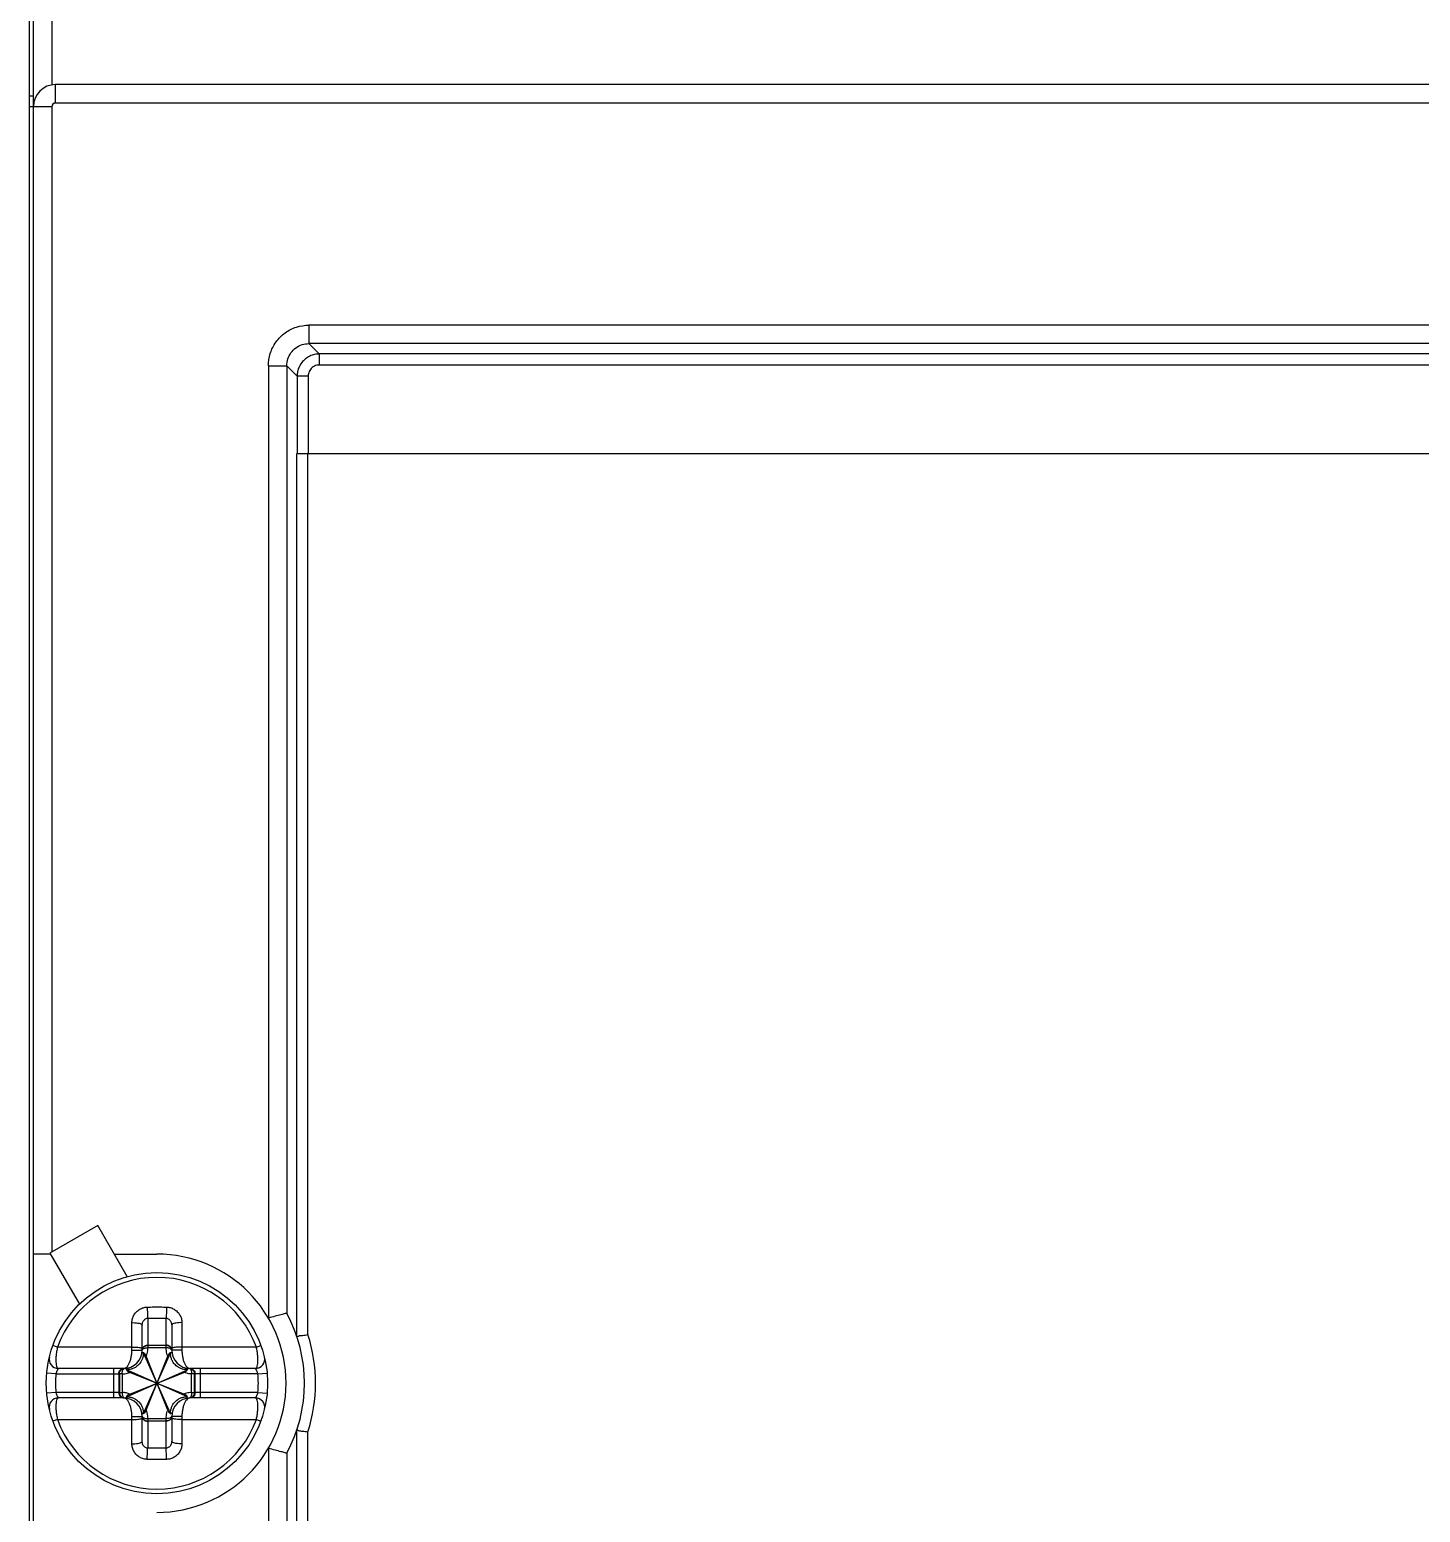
# Model space of a CAD drawing. Extents: x 0 to 557, y 0 to 248.
# Drawn here: x 163.3 to 201, y 125.91 to 166.1 of the extents above; entities that cross this region are included whole.
import ezdxf

# ---------------------------------------------------------------- set-up
doc = ezdxf.new("R2010")
doc.units = 0

# ---------------------------------------------------------------- blocks, each defined once
blk = doc.blocks.new('LV429640ATNSX22A 1')
for p, q in [((-164.6, -6.913), (-164.6, 79.286)), ((-164.1, 79.286), (-164.1, 74.478)), ((-164.7, -7.813), (-164.7, 78.904)), ((-164, 73.987), (-164, 74.487)), ((-60.7, 74.487), (-164, 74.487)), ((-164.7, 74.186), (-164.6, 74.186)), ((-60.7, 73.987), (-164, 73.987)), ((-164.6, 73.886), (-164.7, 73.886)), ((-164.1, 73.887), (-164.6, 73.887)), ((-164.1, 73.887), (-164.1, 42.837)), ((-67.573, 67.965), (-157.13, 67.965)), ((-156.849, 67.185), (-157.13, 67.466)), ((-67.57, 67.466), (-157.13, 67.466)), ((-67.851, 67.185), (-156.849, 67.185)), ((-158.229, 66.866), (-157.729, 66.866)), ((-158.229, 66.864), (-158.229, 41.053)), ((-157.729, 66.866), (-157.729, 41.184)), ((-157.448, 66.585), (-157.729, 66.866)), ((-67.851, 66.885), (-156.852, 66.885)), ((-157.448, 66.585), (-157.446, 64.487)), ((-157.148, 66.585), (-157.448, 66.585)), ((-157.148, 66.585), (-157.148, 64.487)), ((-157.457, 40.557), (-157.457, 64.487)), ((-157.457, 64.487), (-157.446, 64.487)), ((-157.431, 64.487), (-67.571, 64.487)), ((-157.157, 40.606), (-157.157, 64.487)), ((-162.85, 43.559), (-164.15, 42.809)), ((-162.052, 42.176), (-162.85, 43.559)), ((-164.137, 42.787), (-164.6, 42.787)), ((-164.15, 42.809), (-163.351, 41.426)), ((-162.405, 42.787), (-161.25, 42.787)), ((-161.5, 41.049), (-161.5, 40.317)), ((-161, 40.317), (-161, 41.049)), ((-157.728, 41.184), (-157.728, 41.183)), ((-161.65, 40.187), (-161.65, 40.86)), ((-160.85, 40.86), (-160.85, 40.187)), ((-163.946, 40.268), (-164.069, 40.313)), ((-161.5, 40.309), (-161.5, 40.246)), ((-161, 40.309), (-161.5, 40.309)), ((-161, 40.246), (-161.5, 40.246)), ((-161, 40.246), (-161, 40.309)), ((-158.554, 40.268), (-158.431, 40.313)), ((-161.929, 40.187), (-161.65, 40.187)), ((-161.617, 38.462), (-160.883, 40.112)), ((-160.883, 38.462), (-161.617, 40.112)), ((-161.543, 38.553), (-160.957, 40.02)), ((-160.957, 38.553), (-161.543, 40.02)), ((-160.572, 40.187), (-160.85, 40.187)), ((-163.989, 39.537), (-164.238, 39.559)), ((-163.989, 39.537), (-162.284, 39.537)), ((-162.15, 39.687), (-163.922, 39.687)), ((-162.419, 38.887), (-162.419, 39.687)), ((-162.274, 39.036), (-162.274, 39.537)), ((-162.267, 39.537), (-162.267, 39.036)), ((-162.19, 39.537), (-162.267, 39.537)), ((-162.19, 39.537), (-162.19, 39.036)), ((-162.075, 38.92), (-160.425, 39.653)), ((-160.425, 38.92), (-162.075, 39.653)), ((-161.984, 38.993), (-160.516, 39.58)), ((-160.517, 38.993), (-161.984, 39.58)), ((-158.578, 39.687), (-160.35, 39.687)), ((-160.31, 39.036), (-160.31, 39.537)), ((-160.233, 39.537), (-160.31, 39.537)), ((-160.233, 39.036), (-160.233, 39.537)), ((-160.226, 39.537), (-160.226, 39.036)), ((-158.511, 39.537), (-160.216, 39.537)), ((-160.081, 39.687), (-160.081, 38.887)), ((-158.511, 39.537), (-158.262, 39.559)), ((-163.989, 39.037), (-164.238, 39.014)), ((-162.284, 39.037), (-163.989, 39.037)), ((-162.267, 39.036), (-162.19, 39.036)), ((-160.31, 39.036), (-160.233, 39.036)), ((-158.511, 39.037), (-160.216, 39.037)), ((-158.511, 39.037), (-158.262, 39.014)), ((-162.15, 38.887), (-163.922, 38.887)), ((-158.578, 38.887), (-160.35, 38.887)), ((-163.946, 38.305), (-164.069, 38.261)), ((-161.929, 38.387), (-161.65, 38.387)), ((-161.65, 37.713), (-161.65, 38.387)), ((-161.5, 38.327), (-161.5, 38.264)), ((-161.5, 38.327), (-161, 38.327)), ((-161.5, 38.264), (-161, 38.264)), ((-161.5, 38.257), (-161.5, 37.525)), ((-161, 38.264), (-161, 38.327)), ((-161, 37.525), (-161, 38.257)), ((-160.85, 38.387), (-160.85, 37.713)), ((-160.572, 38.387), (-160.85, 38.387)), ((-158.554, 38.305), (-158.431, 38.261)), ((-157.457, -3.913), (-157.457, 38.017)), ((-157.157, -3.913), (-157.157, 37.968)), ((-158.229, 37.52), (-158.229, -4.89)), ((-157.729, 37.389), (-157.729, -4.893)), ((-157.728, 37.39), (-157.728, 37.39))]:
    blk.add_line(p, q)
for points in [[(-157.729, 41.184), (-157.729, 41.184), (-157.729, 41.184), (-157.729, 41.184), (-157.729, 41.184), (-157.729, 41.184), (-157.728, 41.184), (-157.728, 41.184), (-157.728, 41.184)], [(-157.729, 37.389), (-157.729, 37.389), (-157.729, 37.389), (-157.729, 37.39), (-157.729, 37.39), (-157.729, 37.39), (-157.728, 37.39), (-157.728, 37.39), (-157.728, 37.39)]]:
    blk.add_lwpolyline(points)
blk.add_circle((-161.25, 39.287), 3)
for centre, radius, start, end in [((-164, 73.887), 0.6, 90, 180), ((-164, 73.887), 0.1, 90, 180), ((-161.25, 39.287), 3.5, 270, 90), ((-161.25, 39.287), 2.869, 20.0037, 159.9963), ((-161.25, 39.287), 4, 331.6976, 28.3024), ((-161.25, 39.287), 4.3, 342.1388, 17.8613), ((-163.922, 39.937), 0.25, 166.328, 270), ((-162.15, 40.187), 0.5, 270, 0), ((-160.35, 40.187), 0.5, 180, 270), ((-158.578, 39.937), 0.25, 270, 13.672), ((-161.25, 39.287), 2.75, 174.7841, 185.2159), ((-161.25, 39.287), 2.75, 354.7841, 5.2159), ((-163.922, 38.637), 0.25, 90, 193.672), ((-162.15, 38.387), 0.5, 0, 90), ((-160.35, 38.387), 0.5, 90, 180), ((-158.578, 38.637), 0.25, 346.328, 90), ((-161.25, 39.287), 2.869, 200.0037, 339.9963)]:
    blk.add_arc(centre, radius, start, end)
for points, knots in [([(-158.229, 66.864), (-158.229, 66.977), (-158.194, 67.208), (-158.036, 67.521), (-157.787, 67.771), (-157.474, 67.929), (-157.244, 67.965), (-157.13, 67.965)], [0, 0, 0, 0, 0.340742, 0.686875, 1.034783, 1.380989, 1.721208, 1.721208, 1.721208, 1.721208]), ([(-157.133, 67.965), (-157.132, 67.903), (-157.132, 67.788), (-157.132, 67.636), (-157.13, 67.532), (-157.131, 67.481), (-157.13, 67.466)], [0, 0, 0, 0, 0.1862956, 0.3457623, 0.4554383, 0.4995353, 0.4995353, 0.4995353, 0.4995353]), ([(-157.729, 66.866), (-157.729, 66.928), (-157.71, 67.054), (-157.624, 67.225), (-157.487, 67.361), (-157.317, 67.447), (-157.191, 67.466), (-157.13, 67.466)], [0, 0, 0, 0, 0.1850432, 0.3743131, 0.564405, 0.7535797, 0.9383184, 0.9383184, 0.9383184, 0.9383184]), ([(-156.849, 67.185), (-156.892, 67.185), (-156.981, 67.175), (-157.11, 67.131), (-157.23, 67.055), (-157.328, 66.954), (-157.399, 66.835), (-157.44, 66.71), (-157.448, 66.626), (-157.448, 66.585)], [0, 0, 0, 0, 0.1294934, 0.266502, 0.4073563, 0.5485836, 0.6867645, 0.818265, 0.9393523, 0.9393523, 0.9393523, 0.9393523]), ([(-156.849, 67.185), (-156.849, 67.176), (-156.849, 67.145), (-156.849, 67.083), (-156.848, 66.992), (-156.85, 66.923), (-156.852, 66.885)], [0, 0, 0, 0, 0.0264935, 0.0921096, 0.1876618, 0.2997525, 0.2997525, 0.2997525, 0.2997525]), ([(-156.852, 66.885), (-156.873, 66.885), (-156.918, 66.88), (-156.982, 66.857), (-157.041, 66.819), (-157.089, 66.769), (-157.124, 66.71), (-157.144, 66.648), (-157.148, 66.606), (-157.148, 66.585)], [0, 0, 0, 0, 0.0642759, 0.1323939, 0.2022744, 0.2723046, 0.3408869, 0.4062541, 0.466592, 0.466592, 0.466592, 0.466592]), ([(-161.928, 40.928), (-161.928, 40.965), (-161.918, 41.039), (-161.875, 41.141), (-161.807, 41.229), (-161.719, 41.296), (-161.619, 41.339), (-161.547, 41.35), (-161.511, 41.351)], [0, 0, 0, 0, 0.1098057, 0.2199669, 0.3301188, 0.4394918, 0.54796, 0.6552349, 0.6552349, 0.6552349, 0.6552349]), ([(-161.65, 40.86), (-161.65, 40.876), (-161.646, 40.908), (-161.631, 40.953), (-161.607, 40.992), (-161.576, 41.022), (-161.539, 41.042), (-161.513, 41.048), (-161.5, 41.049)], [0, 0, 0, 0, 0.0478248, 0.0950374, 0.140642, 0.1838674, 0.2247332, 0.2637193, 0.2637193, 0.2637193, 0.2637193]), ([(-161.511, 41.351), (-161.453, 41.352), (-161.337, 41.354), (-161.163, 41.354), (-161.047, 41.352), (-160.989, 41.351)], [0, 0, 0, 0, 0.1736504, 0.3480313, 0.5216824, 0.5216824, 0.5216824, 0.5216824]), ([(-161.511, 41.351), (-161.511, 41.322), (-161.51, 41.265), (-161.507, 41.183), (-161.504, 41.111), (-161.502, 41.067), (-161.5, 41.049)], [0, 0, 0, 0, 0.0855535, 0.1711448, 0.2464505, 0.3023986, 0.3023986, 0.3023986, 0.3023986]), ([(-161.5, 41.049), (-161.445, 41.05), (-161.333, 41.052), (-161.167, 41.052), (-161.056, 41.05), (-161, 41.049)], [0, 0, 0, 0, 0.1664766, 0.3334814, 0.5000358, 0.5000358, 0.5000358, 0.5000358]), ([(-160.989, 41.351), (-160.989, 41.322), (-160.99, 41.265), (-160.993, 41.183), (-160.996, 41.111), (-160.998, 41.067), (-161, 41.049)], [0, 0, 0, 0, 0.0855532, 0.1711444, 0.2464499, 0.3023976, 0.3023976, 0.3023976, 0.3023976]), ([(-161, 41.049), (-160.987, 41.048), (-160.961, 41.042), (-160.924, 41.022), (-160.893, 40.992), (-160.869, 40.953), (-160.854, 40.908), (-160.85, 40.876), (-160.85, 40.86)], [0, 0, 0, 0, 0.0389363, 0.079745, 0.1230044, 0.1686166, 0.2158708, 0.2637194, 0.2637194, 0.2637194, 0.2637194]), ([(-160.989, 41.351), (-160.953, 41.35), (-160.882, 41.339), (-160.781, 41.297), (-160.693, 41.229), (-160.625, 41.141), (-160.582, 41.039), (-160.572, 40.965), (-160.572, 40.928)], [0, 0, 0, 0, 0.1071405, 0.2154647, 0.3249364, 0.4351139, 0.5453754, 0.6552346, 0.6552346, 0.6552346, 0.6552346]), ([(-157.729, 41.184), (-157.744, 41.18), (-157.797, 41.167), (-157.902, 41.14), (-158.054, 41.1), (-158.168, 41.07), (-158.229, 41.053)], [0, 0, 0, 0, 0.0469811, 0.1622253, 0.3268584, 0.5162976, 0.5162976, 0.5162976, 0.5162976]), ([(-161.928, 40.928), (-161.9, 40.929), (-161.846, 40.928), (-161.771, 40.921), (-161.71, 40.906), (-161.668, 40.89), (-161.65, 40.869), (-161.65, 40.86)], [0, 0, 0, 0, 0.0836628, 0.1615778, 0.2259129, 0.271165, 0.2978123, 0.2978123, 0.2978123, 0.2978123]), ([(-161.928, 40.268), (-161.928, 40.336), (-161.928, 40.477), (-161.928, 40.697), (-161.928, 40.849), (-161.928, 40.928)], [0, 0, 0, 0, 0.2031864, 0.4228029, 0.6601804, 0.6601804, 0.6601804, 0.6601804]), ([(-160.572, 40.928), (-160.6, 40.929), (-160.654, 40.928), (-160.729, 40.921), (-160.79, 40.906), (-160.832, 40.89), (-160.85, 40.869), (-160.85, 40.86)], [0, 0, 0, 0, 0.0836627, 0.1615774, 0.2259123, 0.2711642, 0.2978116, 0.2978116, 0.2978116, 0.2978116]), ([(-160.572, 40.928), (-160.572, 40.849), (-160.572, 40.696), (-160.572, 40.476), (-160.572, 40.336), (-160.572, 40.268)], [0, 0, 0, 0, 0.2381418, 0.4575888, 0.6601804, 0.6601804, 0.6601804, 0.6601804]), ([(-157.457, 40.557), (-157.452, 40.543), (-157.381, 40.588), (-157.298, 40.573), (-157.207, 40.598), (-157.157, 40.605)], [0, 0, 0, 0, 0.0438088, 0.1535053, 0.3036816, 0.3036816, 0.3036816, 0.3036816]), ([(-163.946, 40.268), (-163.955, 40.228), (-163.97, 40.148), (-163.985, 40.03), (-163.991, 39.921), (-163.988, 39.827), (-163.975, 39.755), (-163.958, 39.705), (-163.933, 39.687), (-163.922, 39.687)], [0, 0, 0, 0, 0.1235728, 0.2445592, 0.3560264, 0.4513325, 0.5252916, 0.5755898, 0.6074797, 0.6074797, 0.6074797, 0.6074797]), ([(-161.928, 40.268), (-162.004, 40.268), (-162.158, 40.268), (-162.398, 40.268), (-162.658, 40.268), (-162.943, 40.268), (-163.255, 40.268), (-163.592, 40.268), (-163.825, 40.268), (-163.946, 40.268)], [0, 0, 0, 0, 0.226677, 0.462883, 0.720889, 1.006032, 1.318365, 1.65611, 2.01782, 2.01782, 2.01782, 2.01782]), ([(-161.929, 40.187), (-161.929, 40.2), (-161.928, 40.228), (-161.928, 40.255), (-161.928, 40.268)], [0, 0, 0, 0, 0.04087318, 0.081449, 0.081449, 0.081449, 0.081449]), ([(-161.928, 40.268), (-161.9, 40.269), (-161.846, 40.268), (-161.772, 40.264), (-161.71, 40.255), (-161.673, 40.246), (-161.65, 40.234), (-161.65, 40.227)], [0, 0, 0, 0, 0.0836565, 0.1612525, 0.224407, 0.2666916, 0.2861967, 0.2861967, 0.2861967, 0.2861967]), ([(-161.65, 40.181), (-161.65, 40.188), (-161.646, 40.199), (-161.639, 40.206), (-161.637, 40.208)], [0, 0, 0, 0, 0.02191237, 0.03052101, 0.03052101, 0.03052101, 0.03052101]), ([(-161.649, 40.204), (-161.647, 40.215), (-161.642, 40.232), (-161.633, 40.247), (-161.63, 40.252)], [0, 0, 0, 0, 0.03428379, 0.05182174, 0.05182174, 0.05182174, 0.05182174]), ([(-161.647, 40.207), (-161.645, 40.212), (-161.643, 40.221), (-161.639, 40.229), (-161.637, 40.233)], [0, 0, 0, 0, 0.01378514, 0.02765049, 0.02765049, 0.02765049, 0.02765049]), ([(-161.63, 40.252), (-161.623, 40.262), (-161.603, 40.285), (-161.558, 40.31), (-161.519, 40.317), (-161.5, 40.317)], [0, 0, 0, 0, 0.0359462, 0.0921698, 0.1504178, 0.1504178, 0.1504178, 0.1504178]), ([(-161.63, 40.245), (-161.627, 40.249), (-161.615, 40.264), (-161.588, 40.287), (-161.546, 40.305), (-161.516, 40.31), (-161.5, 40.309)], [0, 0, 0, 0, 0.0142204, 0.0579784, 0.1035325, 0.1499962, 0.1499962, 0.1499962, 0.1499962]), ([(-161.63, 40.214), (-161.627, 40.216), (-161.614, 40.225), (-161.586, 40.236), (-161.545, 40.245), (-161.515, 40.247), (-161.5, 40.246)], [0, 0, 0, 0, 0.0103374, 0.0465112, 0.0892018, 0.1354947, 0.1354947, 0.1354947, 0.1354947]), ([(-161.5, 40.246), (-161.5, 40.221), (-161.504, 40.169), (-161.519, 40.093), (-161.534, 40.044), (-161.543, 40.02)], [0, 0, 0, 0, 0.0774682, 0.154588, 0.2314006, 0.2314006, 0.2314006, 0.2314006]), ([(-161.5, 40.317), (-161.5, 40.315), (-161.5, 40.313), (-161.5, 40.311), (-161.5, 40.309)], [0, 0, 0, 0, 0.003688552, 0.007377923, 0.007377923, 0.007377923, 0.007377923]), ([(-161, 40.309), (-161, 40.311), (-161, 40.313), (-161, 40.315), (-161, 40.317)], [0, 0, 0, 0, 0.003689407, 0.007377939, 0.007377939, 0.007377939, 0.007377939]), ([(-160.87, 40.252), (-160.877, 40.262), (-160.898, 40.285), (-160.942, 40.31), (-160.981, 40.317), (-161, 40.317)], [0, 0, 0, 0, 0.0359462, 0.0921698, 0.1504178, 0.1504178, 0.1504178, 0.1504178]), ([(-160.871, 40.245), (-160.873, 40.249), (-160.885, 40.265), (-160.912, 40.287), (-160.954, 40.305), (-160.984, 40.309), (-161, 40.309)], [0, 0, 0, 0, 0.0141573, 0.0577532, 0.1031411, 0.1496209, 0.1496209, 0.1496209, 0.1496209]), ([(-160.957, 40.02), (-160.966, 40.044), (-160.981, 40.093), (-160.996, 40.169), (-161, 40.221), (-161, 40.246)], [0, 0, 0, 0, 0.076826, 0.1539298, 0.2313993, 0.2313993, 0.2313993, 0.2313993]), ([(-160.87, 40.214), (-160.873, 40.216), (-160.886, 40.225), (-160.914, 40.236), (-160.955, 40.245), (-160.985, 40.246), (-161, 40.246)], [0, 0, 0, 0, 0.0103421, 0.046671, 0.0894882, 0.1357595, 0.1357595, 0.1357595, 0.1357595]), ([(-160.851, 40.204), (-160.853, 40.215), (-160.858, 40.232), (-160.867, 40.247), (-160.87, 40.252)], [0, 0, 0, 0, 0.03428379, 0.05182174, 0.05182174, 0.05182174, 0.05182174]), ([(-160.854, 40.208), (-160.855, 40.212), (-160.857, 40.221), (-160.861, 40.229), (-160.863, 40.233)], [0, 0, 0, 0, 0.01365938, 0.02745435, 0.02745435, 0.02745435, 0.02745435]), ([(-160.85, 40.181), (-160.85, 40.188), (-160.854, 40.198), (-160.861, 40.206), (-160.863, 40.208)], [0, 0, 0, 0, 0.0217285, 0.03022503, 0.03022503, 0.03022503, 0.03022503]), ([(-160.572, 40.268), (-160.6, 40.269), (-160.654, 40.268), (-160.728, 40.264), (-160.79, 40.255), (-160.827, 40.246), (-160.85, 40.234), (-160.85, 40.227)], [0, 0, 0, 0, 0.0836553, 0.1612503, 0.2244043, 0.2666891, 0.2861948, 0.2861948, 0.2861948, 0.2861948]), ([(-160.572, 40.268), (-160.572, 40.255), (-160.572, 40.228), (-160.572, 40.2), (-160.572, 40.187)], [0, 0, 0, 0, 0.04057582, 0.081449, 0.081449, 0.081449, 0.081449]), ([(-158.554, 40.268), (-158.66, 40.268), (-158.866, 40.268), (-159.165, 40.268), (-159.446, 40.268), (-159.707, 40.268), (-159.948, 40.268), (-160.17, 40.268), (-160.375, 40.268), (-160.507, 40.268), (-160.572, 40.268)], [0, 0, 0, 0, 0.317355, 0.617063, 0.898371, 1.160025, 1.401105, 1.621632, 1.824629, 2.01782, 2.01782, 2.01782, 2.01782]), ([(-158.578, 39.687), (-158.567, 39.687), (-158.542, 39.705), (-158.525, 39.755), (-158.512, 39.827), (-158.509, 39.921), (-158.515, 40.03), (-158.53, 40.148), (-158.545, 40.228), (-158.554, 40.268)], [0, 0, 0, 0, 0.0318858, 0.0821635, 0.1560971, 0.2514174, 0.3629358, 0.4839241, 0.6074801, 0.6074801, 0.6074801, 0.6074801]), ([(-162.15, 39.687), (-162.133, 39.687), (-162.093, 39.7), (-162.045, 39.745), (-162.004, 39.811), (-161.971, 39.893), (-161.946, 39.985), (-161.932, 40.085), (-161.929, 40.152), (-161.929, 40.187)], [0, 0, 0, 0, 0.0524925, 0.117083, 0.1951302, 0.2843041, 0.3811799, 0.4817579, 0.5846488, 0.5846488, 0.5846488, 0.5846488]), ([(-161.62, 40.112), (-161.619, 40.081), (-161.622, 40.02), (-161.645, 39.937), (-161.68, 39.868), (-161.721, 39.811), (-161.766, 39.766), (-161.811, 39.731), (-161.855, 39.705), (-161.898, 39.685), (-161.94, 39.671), (-161.983, 39.661), (-162.028, 39.656), (-162.059, 39.656), (-162.075, 39.657)], [0, 0, 0, 0, 0.0938287, 0.1793635, 0.2565216, 0.3261378, 0.3893163, 0.4459716, 0.4967598, 0.5432983, 0.5873596, 0.6307739, 0.6753898, 0.7230868, 0.7230868, 0.7230868, 0.7230868]), ([(-161.62, 40.112), (-161.626, 40.112), (-161.637, 40.111), (-161.65, 40.109), (-161.657, 40.104), (-161.657, 40.101)], [0, 0, 0, 0, 0.01982656, 0.03310502, 0.0405854, 0.0405854, 0.0405854, 0.0405854]), ([(-161.543, 40.02), (-161.547, 40.03), (-161.556, 40.048), (-161.57, 40.073), (-161.584, 40.092), (-161.6, 40.106), (-161.611, 40.111), (-161.617, 40.112)], [0, 0, 0, 0, 0.0317573, 0.0600928, 0.0842418, 0.1044154, 0.1210995, 0.1210995, 0.1210995, 0.1210995]), ([(-160.883, 40.112), (-160.889, 40.111), (-160.9, 40.106), (-160.916, 40.092), (-160.93, 40.073), (-160.944, 40.048), (-160.953, 40.03), (-160.957, 40.02)], [0, 0, 0, 0, 0.0166543, 0.0368369, 0.0609853, 0.0893813, 0.1210997, 0.1210997, 0.1210997, 0.1210997]), ([(-160.425, 39.657), (-160.456, 39.655), (-160.516, 39.658), (-160.598, 39.681), (-160.667, 39.716), (-160.724, 39.757), (-160.769, 39.801), (-160.805, 39.846), (-160.831, 39.89), (-160.851, 39.933), (-160.866, 39.976), (-160.875, 40.019), (-160.881, 40.065), (-160.881, 40.096), (-160.88, 40.112)], [0, 0, 0, 0, 0.09286, 0.1779133, 0.2548012, 0.3242883, 0.3874546, 0.4441567, 0.4950951, 0.5418647, 0.5862252, 0.629993, 0.6749988, 0.7231162, 0.7231162, 0.7231162, 0.7231162]), ([(-160.843, 40.101), (-160.843, 40.104), (-160.85, 40.109), (-160.862, 40.111), (-160.873, 40.112), (-160.88, 40.112)], [0, 0, 0, 0, 0.00743743, 0.02062358, 0.04002973, 0.04002973, 0.04002973, 0.04002973]), ([(-160.572, 40.187), (-160.572, 40.152), (-160.568, 40.085), (-160.554, 39.985), (-160.529, 39.893), (-160.496, 39.811), (-160.455, 39.745), (-160.407, 39.7), (-160.368, 39.687), (-160.35, 39.687)], [0, 0, 0, 0, 0.1028909, 0.2034689, 0.3003448, 0.3895186, 0.4675659, 0.5321559, 0.5846489, 0.5846489, 0.5846489, 0.5846489]), ([(-163.922, 39.687), (-163.923, 39.686), (-163.924, 39.683), (-163.928, 39.678), (-163.932, 39.67), (-163.939, 39.659), (-163.948, 39.644), (-163.958, 39.624), (-163.969, 39.599), (-163.98, 39.57), (-163.986, 39.548), (-163.989, 39.537)], [0, 0, 0, 0, 0.0039486, 0.0094157, 0.0182851, 0.0310674, 0.0483578, 0.0705441, 0.0977069, 0.1294594, 0.1648516, 0.1648516, 0.1648516, 0.1648516]), ([(-162.284, 39.537), (-162.284, 39.556), (-162.278, 39.595), (-162.248, 39.645), (-162.204, 39.679), (-162.168, 39.687), (-162.15, 39.687)], [0, 0, 0, 0, 0.0583066, 0.1150187, 0.169396, 0.2220596, 0.2220596, 0.2220596, 0.2220596]), ([(-162.284, 39.537), (-162.282, 39.537), (-162.279, 39.537), (-162.275, 39.537), (-162.274, 39.537)], [0, 0, 0, 0, 0.0059425, 0.01055146, 0.01055146, 0.01055146, 0.01055146]), ([(-162.274, 39.537), (-162.274, 39.556), (-162.267, 39.595), (-162.239, 39.638), (-162.215, 39.659), (-162.204, 39.665)], [0, 0, 0, 0, 0.057279, 0.1140206, 0.1515661, 0.1515661, 0.1515661, 0.1515661]), ([(-162.274, 39.537), (-162.273, 39.537), (-162.271, 39.537), (-162.269, 39.537), (-162.267, 39.537)], [0, 0, 0, 0, 0.003170856, 0.006342518, 0.006342518, 0.006342518, 0.006342518]), ([(-162.267, 39.537), (-162.268, 39.553), (-162.263, 39.583), (-162.243, 39.625), (-162.219, 39.651), (-162.203, 39.663), (-162.198, 39.665)], [0, 0, 0, 0, 0.045733, 0.0912046, 0.1362217, 0.1511912, 0.1511912, 0.1511912, 0.1511912]), ([(-162.204, 39.665), (-162.199, 39.669), (-162.182, 39.678), (-162.163, 39.684), (-162.15, 39.686)], [0, 0, 0, 0, 0.01869933, 0.05823713, 0.05823713, 0.05823713, 0.05823713]), ([(-162.198, 39.665), (-162.19, 39.671), (-162.172, 39.679), (-162.153, 39.684), (-162.143, 39.686)], [0, 0, 0, 0, 0.02967942, 0.05925893, 0.05925893, 0.05925893, 0.05925893]), ([(-162.19, 39.537), (-162.19, 39.553), (-162.189, 39.582), (-162.182, 39.623), (-162.169, 39.656), (-162.153, 39.678), (-162.141, 39.685), (-162.136, 39.686)], [0, 0, 0, 0, 0.0458114, 0.0879665, 0.1236543, 0.1515153, 0.1664746, 0.1664746, 0.1664746, 0.1664746]), ([(-162.19, 39.537), (-162.166, 39.538), (-162.119, 39.543), (-162.05, 39.557), (-162.005, 39.572), (-161.984, 39.58)], [0, 0, 0, 0, 0.0707814, 0.1412402, 0.2113736, 0.2113736, 0.2113736, 0.2113736]), ([(-162.075, 39.657), (-162.075, 39.663), (-162.074, 39.674), (-162.072, 39.687), (-162.067, 39.694), (-162.065, 39.694)], [0, 0, 0, 0, 0.01950644, 0.03272134, 0.04016497, 0.04016497, 0.04016497, 0.04016497]), ([(-162.075, 39.653), (-162.074, 39.648), (-162.069, 39.636), (-162.055, 39.621), (-162.036, 39.606), (-162.012, 39.592), (-161.993, 39.584), (-161.984, 39.58)], [0, 0, 0, 0, 0.0167142, 0.0370614, 0.0611929, 0.089436, 0.1210992, 0.1210992, 0.1210992, 0.1210992]), ([(-160.516, 39.58), (-160.507, 39.584), (-160.488, 39.592), (-160.464, 39.606), (-160.445, 39.621), (-160.431, 39.636), (-160.426, 39.648), (-160.425, 39.653)], [0, 0, 0, 0, 0.0317324, 0.0600985, 0.0842445, 0.1044157, 0.1210998, 0.1210998, 0.1210998, 0.1210998]), ([(-160.31, 39.537), (-160.334, 39.538), (-160.381, 39.543), (-160.45, 39.557), (-160.495, 39.572), (-160.517, 39.58)], [0, 0, 0, 0, 0.0707729, 0.1411727, 0.2113666, 0.2113666, 0.2113666, 0.2113666]), ([(-160.435, 39.694), (-160.433, 39.694), (-160.428, 39.687), (-160.426, 39.674), (-160.425, 39.663), (-160.425, 39.657)], [0, 0, 0, 0, 0.00743598, 0.02059398, 0.04016598, 0.04016598, 0.04016598, 0.04016598]), ([(-160.371, 39.687), (-160.364, 39.687), (-160.354, 39.682), (-160.347, 39.676), (-160.345, 39.673)], [0, 0, 0, 0, 0.02169078, 0.03019587, 0.03019587, 0.03019587, 0.03019587]), ([(-160.35, 39.687), (-160.332, 39.687), (-160.296, 39.679), (-160.252, 39.645), (-160.222, 39.595), (-160.216, 39.556), (-160.216, 39.537)], [0, 0, 0, 0, 0.0526637, 0.1070409, 0.163753, 0.2220596, 0.2220596, 0.2220596, 0.2220596]), ([(-160.339, 39.666), (-160.337, 39.663), (-160.329, 39.65), (-160.318, 39.623), (-160.311, 39.582), (-160.31, 39.553), (-160.31, 39.537)], [0, 0, 0, 0, 0.0102006, 0.0458885, 0.0880436, 0.133855, 0.133855, 0.133855, 0.133855]), ([(-160.33, 39.681), (-160.324, 39.679), (-160.312, 39.675), (-160.301, 39.669), (-160.296, 39.665)], [0, 0, 0, 0, 0.01863896, 0.03733829, 0.03733829, 0.03733829, 0.03733829]), ([(-160.302, 39.665), (-160.297, 39.663), (-160.281, 39.651), (-160.257, 39.625), (-160.237, 39.583), (-160.232, 39.553), (-160.233, 39.537)], [0, 0, 0, 0, 0.0149696, 0.0599866, 0.1054583, 0.1511912, 0.1511912, 0.1511912, 0.1511912]), ([(-160.296, 39.665), (-160.285, 39.659), (-160.261, 39.638), (-160.233, 39.595), (-160.226, 39.556), (-160.226, 39.537)], [0, 0, 0, 0, 0.0375455, 0.094287, 0.1515661, 0.1515661, 0.1515661, 0.1515661]), ([(-160.226, 39.537), (-160.227, 39.537), (-160.229, 39.537), (-160.231, 39.537), (-160.233, 39.537)], [0, 0, 0, 0, 0.003170864, 0.006342517, 0.006342517, 0.006342517, 0.006342517]), ([(-160.216, 39.537), (-160.218, 39.537), (-160.221, 39.537), (-160.225, 39.537), (-160.226, 39.537)], [0, 0, 0, 0, 0.00592009, 0.01055163, 0.01055163, 0.01055163, 0.01055163]), ([(-158.511, 39.537), (-158.514, 39.548), (-158.52, 39.57), (-158.531, 39.599), (-158.542, 39.624), (-158.552, 39.644), (-158.561, 39.659), (-158.567, 39.67), (-158.572, 39.678), (-158.576, 39.683), (-158.577, 39.686), (-158.578, 39.687)], [0, 0, 0, 0, 0.0352605, 0.0669405, 0.0940745, 0.116274, 0.1336148, 0.1464625, 0.155371, 0.16099, 0.1648517, 0.1648517, 0.1648517, 0.1648517]), ([(-163.989, 39.037), (-163.986, 39.025), (-163.98, 39.004), (-163.969, 38.974), (-163.958, 38.95), (-163.948, 38.93), (-163.939, 38.915), (-163.932, 38.903), (-163.928, 38.896), (-163.924, 38.89), (-163.923, 38.888), (-163.922, 38.887)], [0, 0, 0, 0, 0.0353923, 0.0671447, 0.0943075, 0.1164939, 0.1337842, 0.1465665, 0.1554359, 0.1609031, 0.1648516, 0.1648516, 0.1648516, 0.1648516]), ([(-162.274, 39.036), (-162.275, 39.037), (-162.279, 39.037), (-162.282, 39.037), (-162.284, 39.037)], [0, 0, 0, 0, 0.00460895, 0.01055146, 0.01055146, 0.01055146, 0.01055146]), ([(-162.284, 39.037), (-162.284, 39.017), (-162.278, 38.979), (-162.248, 38.929), (-162.204, 38.895), (-162.168, 38.887), (-162.15, 38.887)], [0, 0, 0, 0, 0.0583059, 0.1150177, 0.1693952, 0.2220596, 0.2220596, 0.2220596, 0.2220596]), ([(-162.267, 39.036), (-162.269, 39.036), (-162.271, 39.036), (-162.273, 39.036), (-162.274, 39.036)], [0, 0, 0, 0, 0.003171706, 0.006342511, 0.006342511, 0.006342511, 0.006342511]), ([(-162.274, 39.036), (-162.274, 39.017), (-162.267, 38.979), (-162.239, 38.935), (-162.215, 38.915), (-162.204, 38.908)], [0, 0, 0, 0, 0.0572789, 0.1140203, 0.1515658, 0.1515658, 0.1515658, 0.1515658]), ([(-162.267, 39.036), (-162.268, 39.021), (-162.263, 38.99), (-162.243, 38.949), (-162.219, 38.923), (-162.203, 38.911), (-162.199, 38.908)], [0, 0, 0, 0, 0.045665, 0.0910333, 0.13595, 0.1508712, 0.1508712, 0.1508712, 0.1508712]), ([(-161.984, 38.993), (-162.016, 39.006), (-162.084, 39.026), (-162.154, 39.035), (-162.19, 39.036)], [0, 0, 0, 0, 0.1053394, 0.2111984, 0.2111984, 0.2111984, 0.2111984]), ([(-162.19, 39.036), (-162.19, 39.021), (-162.189, 38.991), (-162.182, 38.951), (-162.169, 38.918), (-162.153, 38.896), (-162.141, 38.889), (-162.136, 38.888)], [0, 0, 0, 0, 0.0458653, 0.0880909, 0.1238551, 0.1516436, 0.166229, 0.166229, 0.166229, 0.166229]), ([(-161.984, 38.993), (-161.993, 38.989), (-162.012, 38.981), (-162.036, 38.967), (-162.055, 38.952), (-162.069, 38.937), (-162.074, 38.926), (-162.075, 38.92)], [0, 0, 0, 0, 0.0316796, 0.0600381, 0.08418, 0.1044267, 0.1211, 0.1211, 0.1211, 0.1211]), ([(-160.31, 39.036), (-160.334, 39.035), (-160.381, 39.031), (-160.45, 39.016), (-160.495, 39.002), (-160.517, 38.993)], [0, 0, 0, 0, 0.0707814, 0.1412402, 0.2113736, 0.2113736, 0.2113736, 0.2113736]), ([(-160.425, 38.92), (-160.426, 38.926), (-160.431, 38.937), (-160.445, 38.952), (-160.464, 38.967), (-160.488, 38.981), (-160.507, 38.989), (-160.516, 38.993)], [0, 0, 0, 0, 0.0167144, 0.0370631, 0.0611946, 0.0894349, 0.1210992, 0.1210992, 0.1210992, 0.1210992]), ([(-160.31, 39.036), (-160.31, 39.021), (-160.311, 38.991), (-160.318, 38.951), (-160.331, 38.918), (-160.347, 38.896), (-160.359, 38.889), (-160.364, 38.887)], [0, 0, 0, 0, 0.0458114, 0.0879665, 0.1236543, 0.1515153, 0.1664746, 0.1664746, 0.1664746, 0.1664746]), ([(-160.216, 39.037), (-160.216, 39.017), (-160.222, 38.979), (-160.252, 38.929), (-160.296, 38.895), (-160.332, 38.887), (-160.35, 38.887)], [0, 0, 0, 0, 0.0583066, 0.1150187, 0.169396, 0.2220596, 0.2220596, 0.2220596, 0.2220596]), ([(-160.233, 39.036), (-160.232, 39.021), (-160.237, 38.99), (-160.257, 38.949), (-160.281, 38.922), (-160.297, 38.911), (-160.302, 38.908)], [0, 0, 0, 0, 0.045733, 0.0912046, 0.1362217, 0.1511912, 0.1511912, 0.1511912, 0.1511912]), ([(-160.226, 39.036), (-160.226, 39.017), (-160.233, 38.979), (-160.261, 38.935), (-160.285, 38.915), (-160.296, 38.908)], [0, 0, 0, 0, 0.057279, 0.1140206, 0.1515661, 0.1515661, 0.1515661, 0.1515661]), ([(-160.226, 39.036), (-160.227, 39.036), (-160.229, 39.036), (-160.231, 39.036), (-160.233, 39.036)], [0, 0, 0, 0, 0.003170856, 0.006342518, 0.006342518, 0.006342518, 0.006342518]), ([(-160.216, 39.037), (-160.218, 39.037), (-160.221, 39.037), (-160.225, 39.037), (-160.226, 39.036)], [0, 0, 0, 0, 0.0059425, 0.01055146, 0.01055146, 0.01055146, 0.01055146]), ([(-158.578, 38.887), (-158.577, 38.888), (-158.576, 38.89), (-158.572, 38.896), (-158.568, 38.903), (-158.561, 38.915), (-158.552, 38.93), (-158.542, 38.95), (-158.531, 38.974), (-158.52, 39.004), (-158.514, 39.025), (-158.511, 39.037)], [0, 0, 0, 0, 0.0039486, 0.0094157, 0.0182851, 0.0310674, 0.0483578, 0.0705441, 0.0977069, 0.1294594, 0.1648516, 0.1648516, 0.1648516, 0.1648516]), ([(-163.922, 38.887), (-163.933, 38.887), (-163.958, 38.868), (-163.975, 38.819), (-163.988, 38.746), (-163.991, 38.653), (-163.985, 38.543), (-163.97, 38.426), (-163.955, 38.345), (-163.946, 38.305)], [0, 0, 0, 0, 0.0318858, 0.0821635, 0.1560971, 0.2514174, 0.3629358, 0.4839241, 0.6074801, 0.6074801, 0.6074801, 0.6074801]), ([(-162.204, 38.908), (-162.199, 38.905), (-162.182, 38.896), (-162.163, 38.89), (-162.15, 38.888)], [0, 0, 0, 0, 0.01869931, 0.05823716, 0.05823716, 0.05823716, 0.05823716]), ([(-162.199, 38.908), (-162.19, 38.903), (-162.173, 38.894), (-162.153, 38.889), (-162.144, 38.888)], [0, 0, 0, 0, 0.02967141, 0.05921905, 0.05921905, 0.05921905, 0.05921905]), ([(-161.929, 38.387), (-161.929, 38.421), (-161.932, 38.489), (-161.946, 38.588), (-161.971, 38.681), (-162.004, 38.763), (-162.045, 38.828), (-162.093, 38.874), (-162.133, 38.887), (-162.15, 38.887)], [0, 0, 0, 0, 0.1028909, 0.2034689, 0.3003448, 0.3895186, 0.4675659, 0.5321559, 0.584649, 0.584649, 0.584649, 0.584649]), ([(-162.075, 38.917), (-162.044, 38.918), (-161.984, 38.915), (-161.902, 38.892), (-161.833, 38.858), (-161.776, 38.816), (-161.731, 38.772), (-161.695, 38.727), (-161.669, 38.683), (-161.649, 38.64), (-161.634, 38.598), (-161.625, 38.554), (-161.619, 38.509), (-161.619, 38.478), (-161.62, 38.461)], [0, 0, 0, 0, 0.0928686, 0.177922, 0.2548099, 0.3242971, 0.3874633, 0.4441655, 0.4951039, 0.5418735, 0.586234, 0.6300018, 0.6750076, 0.7232211, 0.7232211, 0.7232211, 0.7232211]), ([(-162.065, 38.879), (-162.067, 38.88), (-162.072, 38.886), (-162.074, 38.899), (-162.075, 38.91), (-162.075, 38.917)], [0, 0, 0, 0, 0.00741749, 0.02055169, 0.04016923, 0.04016923, 0.04016923, 0.04016923]), ([(-160.88, 38.462), (-160.881, 38.493), (-160.878, 38.553), (-160.855, 38.636), (-160.82, 38.706), (-160.779, 38.762), (-160.734, 38.807), (-160.689, 38.842), (-160.645, 38.869), (-160.602, 38.889), (-160.56, 38.903), (-160.517, 38.912), (-160.472, 38.917), (-160.441, 38.917), (-160.425, 38.917)], [0, 0, 0, 0, 0.0938219, 0.1793572, 0.2565156, 0.3261314, 0.3893097, 0.4459654, 0.4967539, 0.5432923, 0.5873537, 0.6307681, 0.6753837, 0.7230769, 0.7230769, 0.7230769, 0.7230769]), ([(-160.35, 38.887), (-160.368, 38.887), (-160.407, 38.874), (-160.455, 38.828), (-160.496, 38.763), (-160.529, 38.681), (-160.554, 38.588), (-160.568, 38.489), (-160.572, 38.421), (-160.572, 38.387)], [0, 0, 0, 0, 0.0524925, 0.117083, 0.1951302, 0.2843041, 0.3811799, 0.4817579, 0.5846488, 0.5846488, 0.5846488, 0.5846488]), ([(-160.435, 38.879), (-160.433, 38.88), (-160.428, 38.886), (-160.426, 38.899), (-160.425, 38.91), (-160.425, 38.917)], [0, 0, 0, 0, 0.00744721, 0.02063901, 0.04005219, 0.04005219, 0.04005219, 0.04005219]), ([(-160.302, 38.908), (-160.31, 38.903), (-160.328, 38.894), (-160.347, 38.889), (-160.357, 38.888)], [0, 0, 0, 0, 0.02967942, 0.05925893, 0.05925893, 0.05925893, 0.05925893]), ([(-160.296, 38.908), (-160.301, 38.905), (-160.318, 38.896), (-160.337, 38.89), (-160.35, 38.888)], [0, 0, 0, 0, 0.01869932, 0.05823713, 0.05823713, 0.05823713, 0.05823713]), ([(-158.554, 38.305), (-158.545, 38.345), (-158.53, 38.426), (-158.515, 38.543), (-158.509, 38.653), (-158.512, 38.746), (-158.525, 38.819), (-158.542, 38.868), (-158.567, 38.887), (-158.578, 38.887)], [0, 0, 0, 0, 0.1235728, 0.2445592, 0.3560264, 0.4513325, 0.5252916, 0.5755898, 0.6074797, 0.6074797, 0.6074797, 0.6074797]), ([(-163.946, 38.305), (-163.84, 38.305), (-163.634, 38.305), (-163.335, 38.305), (-163.054, 38.305), (-162.793, 38.305), (-162.552, 38.305), (-162.33, 38.305), (-162.125, 38.305), (-161.993, 38.305), (-161.928, 38.305)], [0, 0, 0, 0, 0.317355, 0.617063, 0.898371, 1.160025, 1.401105, 1.621632, 1.824629, 2.01782, 2.01782, 2.01782, 2.01782]), ([(-161.928, 38.305), (-161.928, 38.319), (-161.928, 38.346), (-161.929, 38.373), (-161.929, 38.387)], [0, 0, 0, 0, 0.04057582, 0.081449, 0.081449, 0.081449, 0.081449]), ([(-161.928, 38.305), (-161.9, 38.305), (-161.846, 38.305), (-161.772, 38.31), (-161.71, 38.319), (-161.673, 38.327), (-161.65, 38.34), (-161.65, 38.346)], [0, 0, 0, 0, 0.0836553, 0.1612503, 0.2244043, 0.2666891, 0.2861948, 0.2861948, 0.2861948, 0.2861948]), ([(-161.928, 37.645), (-161.928, 37.724), (-161.928, 37.877), (-161.928, 38.097), (-161.928, 38.238), (-161.928, 38.305)], [0, 0, 0, 0, 0.2380856, 0.457554, 0.6601804, 0.6601804, 0.6601804, 0.6601804]), ([(-161.657, 38.472), (-161.657, 38.47), (-161.65, 38.465), (-161.638, 38.463), (-161.627, 38.462), (-161.62, 38.461)], [0, 0, 0, 0, 0.00743743, 0.02062358, 0.04002972, 0.04002972, 0.04002972, 0.04002972]), ([(-161.65, 38.392), (-161.65, 38.385), (-161.646, 38.375), (-161.639, 38.368), (-161.637, 38.366)], [0, 0, 0, 0, 0.0217285, 0.03022503, 0.03022503, 0.03022503, 0.03022503]), ([(-161.649, 38.37), (-161.647, 38.358), (-161.642, 38.342), (-161.633, 38.327), (-161.63, 38.322)], [0, 0, 0, 0, 0.03428379, 0.05182173, 0.05182173, 0.05182173, 0.05182173]), ([(-161.646, 38.366), (-161.645, 38.361), (-161.643, 38.352), (-161.639, 38.344), (-161.637, 38.34)], [0, 0, 0, 0, 0.01365939, 0.02745435, 0.02745435, 0.02745435, 0.02745435]), ([(-161.63, 38.359), (-161.627, 38.357), (-161.614, 38.349), (-161.586, 38.337), (-161.545, 38.329), (-161.515, 38.327), (-161.5, 38.327)], [0, 0, 0, 0, 0.0103421, 0.046671, 0.0894882, 0.1357595, 0.1357595, 0.1357595, 0.1357595]), ([(-161.63, 38.322), (-161.623, 38.312), (-161.603, 38.289), (-161.558, 38.263), (-161.519, 38.257), (-161.5, 38.257)], [0, 0, 0, 0, 0.0359462, 0.0921698, 0.1504178, 0.1504178, 0.1504178, 0.1504178]), ([(-161.629, 38.328), (-161.627, 38.324), (-161.615, 38.309), (-161.588, 38.286), (-161.546, 38.268), (-161.516, 38.264), (-161.5, 38.264)], [0, 0, 0, 0, 0.0141573, 0.0577532, 0.1031411, 0.1496209, 0.1496209, 0.1496209, 0.1496209]), ([(-161.617, 38.462), (-161.611, 38.462), (-161.6, 38.468), (-161.584, 38.481), (-161.57, 38.501), (-161.556, 38.525), (-161.547, 38.543), (-161.543, 38.553)], [0, 0, 0, 0, 0.0166543, 0.0368369, 0.0609853, 0.0893813, 0.1210997, 0.1210997, 0.1210997, 0.1210997]), ([(-161.543, 38.553), (-161.534, 38.529), (-161.519, 38.48), (-161.504, 38.404), (-161.5, 38.353), (-161.5, 38.327)], [0, 0, 0, 0, 0.076826, 0.1539298, 0.2313993, 0.2313993, 0.2313993, 0.2313993]), ([(-161.5, 38.264), (-161.5, 38.263), (-161.5, 38.261), (-161.5, 38.258), (-161.5, 38.257)], [0, 0, 0, 0, 0.003689407, 0.007377939, 0.007377939, 0.007377939, 0.007377939]), ([(-161, 38.327), (-161, 38.353), (-160.996, 38.404), (-160.981, 38.48), (-160.966, 38.529), (-160.957, 38.553)], [0, 0, 0, 0, 0.0774682, 0.154588, 0.2314006, 0.2314006, 0.2314006, 0.2314006]), ([(-160.87, 38.359), (-160.873, 38.357), (-160.886, 38.349), (-160.914, 38.337), (-160.955, 38.329), (-160.985, 38.327), (-161, 38.327)], [0, 0, 0, 0, 0.0103374, 0.0465112, 0.0892018, 0.1354947, 0.1354947, 0.1354947, 0.1354947]), ([(-160.87, 38.328), (-160.873, 38.324), (-160.885, 38.309), (-160.912, 38.286), (-160.954, 38.268), (-160.984, 38.264), (-161, 38.264)], [0, 0, 0, 0, 0.0142204, 0.0579784, 0.1035325, 0.1499962, 0.1499962, 0.1499962, 0.1499962]), ([(-160.87, 38.322), (-160.877, 38.312), (-160.898, 38.289), (-160.942, 38.263), (-160.981, 38.257), (-161, 38.257)], [0, 0, 0, 0, 0.0359462, 0.0921698, 0.1504178, 0.1504178, 0.1504178, 0.1504178]), ([(-161, 38.257), (-161, 38.258), (-161, 38.261), (-161, 38.263), (-161, 38.264)], [0, 0, 0, 0, 0.003688555, 0.007377923, 0.007377923, 0.007377923, 0.007377923]), ([(-160.957, 38.553), (-160.952, 38.541), (-160.942, 38.519), (-160.924, 38.491), (-160.905, 38.471), (-160.89, 38.463), (-160.883, 38.462)], [0, 0, 0, 0, 0.0391246, 0.0726548, 0.0995837, 0.1209714, 0.1209714, 0.1209714, 0.1209714]), ([(-160.843, 38.472), (-160.843, 38.47), (-160.85, 38.465), (-160.862, 38.463), (-160.873, 38.462), (-160.88, 38.461)], [0, 0, 0, 0, 0.00742914, 0.02057673, 0.04016399, 0.04016399, 0.04016399, 0.04016399]), ([(-160.851, 38.37), (-160.853, 38.358), (-160.858, 38.342), (-160.867, 38.327), (-160.87, 38.322)], [0, 0, 0, 0, 0.03428379, 0.05182174, 0.05182174, 0.05182174, 0.05182174]), ([(-160.85, 38.392), (-160.85, 38.385), (-160.854, 38.375), (-160.861, 38.367), (-160.863, 38.365)], [0, 0, 0, 0, 0.02191237, 0.03052101, 0.03052101, 0.03052101, 0.03052101]), ([(-160.853, 38.366), (-160.855, 38.362), (-160.857, 38.353), (-160.861, 38.344), (-160.863, 38.34)], [0, 0, 0, 0, 0.01378514, 0.02765049, 0.02765049, 0.02765049, 0.02765049]), ([(-160.572, 38.305), (-160.6, 38.305), (-160.654, 38.305), (-160.728, 38.31), (-160.79, 38.319), (-160.827, 38.327), (-160.85, 38.34), (-160.85, 38.346)], [0, 0, 0, 0, 0.0836565, 0.1612525, 0.224407, 0.2666916, 0.2861967, 0.2861967, 0.2861967, 0.2861967]), ([(-160.572, 38.387), (-160.572, 38.373), (-160.572, 38.346), (-160.572, 38.319), (-160.572, 38.305)], [0, 0, 0, 0, 0.04087318, 0.081449, 0.081449, 0.081449, 0.081449]), ([(-160.572, 38.305), (-160.496, 38.305), (-160.342, 38.305), (-160.102, 38.305), (-159.842, 38.305), (-159.557, 38.305), (-159.245, 38.305), (-158.908, 38.305), (-158.675, 38.305), (-158.554, 38.305)], [0, 0, 0, 0, 0.226677, 0.462883, 0.720889, 1.006032, 1.318365, 1.65611, 2.01782, 2.01782, 2.01782, 2.01782]), ([(-160.572, 38.305), (-160.572, 38.238), (-160.572, 38.097), (-160.572, 37.877), (-160.572, 37.724), (-160.572, 37.645)], [0, 0, 0, 0, 0.2032378, 0.422876, 0.6601804, 0.6601804, 0.6601804, 0.6601804]), ([(-157.457, 38.017), (-157.452, 38.03), (-157.38, 37.984), (-157.298, 38), (-157.206, 37.976), (-157.157, 37.968)], [0, 0, 0, 0, 0.0427014, 0.1553675, 0.3036818, 0.3036818, 0.3036818, 0.3036818]), ([(-161.928, 37.645), (-161.9, 37.644), (-161.846, 37.645), (-161.771, 37.653), (-161.71, 37.668), (-161.668, 37.683), (-161.65, 37.704), (-161.65, 37.713)], [0, 0, 0, 0, 0.0836627, 0.1615774, 0.2259123, 0.2711642, 0.2978116, 0.2978116, 0.2978116, 0.2978116]), ([(-161.511, 37.223), (-161.547, 37.223), (-161.618, 37.234), (-161.719, 37.277), (-161.807, 37.344), (-161.875, 37.432), (-161.918, 37.535), (-161.928, 37.608), (-161.928, 37.645)], [0, 0, 0, 0, 0.1071405, 0.2154647, 0.3249364, 0.4351139, 0.5453754, 0.6552346, 0.6552346, 0.6552346, 0.6552346]), ([(-161.5, 37.525), (-161.513, 37.526), (-161.539, 37.531), (-161.576, 37.551), (-161.607, 37.582), (-161.631, 37.621), (-161.646, 37.665), (-161.65, 37.697), (-161.65, 37.713)], [0, 0, 0, 0, 0.0389363, 0.079745, 0.1230044, 0.1686166, 0.2158708, 0.2637194, 0.2637194, 0.2637194, 0.2637194]), ([(-161.511, 37.223), (-161.511, 37.251), (-161.51, 37.308), (-161.507, 37.39), (-161.504, 37.463), (-161.502, 37.506), (-161.5, 37.525)], [0, 0, 0, 0, 0.0855532, 0.1711444, 0.2464499, 0.3023976, 0.3023976, 0.3023976, 0.3023976]), ([(-161, 37.525), (-161.056, 37.524), (-161.167, 37.522), (-161.333, 37.522), (-161.445, 37.524), (-161.5, 37.525)], [0, 0, 0, 0, 0.1665544, 0.3335592, 0.5000358, 0.5000358, 0.5000358, 0.5000358]), ([(-160.85, 37.713), (-160.85, 37.697), (-160.854, 37.666), (-160.869, 37.621), (-160.893, 37.582), (-160.924, 37.551), (-160.961, 37.531), (-160.987, 37.526), (-161, 37.525)], [0, 0, 0, 0, 0.0478248, 0.0950374, 0.140642, 0.1838674, 0.2247332, 0.2637193, 0.2637193, 0.2637193, 0.2637193]), ([(-160.989, 37.223), (-160.989, 37.251), (-160.99, 37.308), (-160.993, 37.39), (-160.996, 37.463), (-160.998, 37.506), (-161, 37.525)], [0, 0, 0, 0, 0.0855535, 0.1711448, 0.2464505, 0.3023986, 0.3023986, 0.3023986, 0.3023986]), ([(-160.572, 37.645), (-160.572, 37.609), (-160.582, 37.535), (-160.625, 37.432), (-160.693, 37.344), (-160.781, 37.277), (-160.881, 37.234), (-160.953, 37.223), (-160.989, 37.223)], [0, 0, 0, 0, 0.1098057, 0.2199669, 0.3301188, 0.4394918, 0.54796, 0.6552349, 0.6552349, 0.6552349, 0.6552349]), ([(-160.572, 37.645), (-160.6, 37.644), (-160.654, 37.645), (-160.729, 37.653), (-160.79, 37.668), (-160.832, 37.683), (-160.85, 37.704), (-160.85, 37.713)], [0, 0, 0, 0, 0.0836628, 0.1615778, 0.2259129, 0.271165, 0.2978123, 0.2978123, 0.2978123, 0.2978123]), ([(-157.729, 37.389), (-157.744, 37.393), (-157.797, 37.407), (-157.902, 37.434), (-158.054, 37.473), (-158.168, 37.503), (-158.229, 37.52)], [0, 0, 0, 0, 0.0469811, 0.1622253, 0.3268584, 0.5162976, 0.5162976, 0.5162976, 0.5162976]), ([(-160.989, 37.223), (-161.047, 37.221), (-161.163, 37.22), (-161.337, 37.22), (-161.453, 37.221), (-161.511, 37.223)], [0, 0, 0, 0, 0.1736511, 0.348032, 0.5216824, 0.5216824, 0.5216824, 0.5216824])]:
    blk.add_open_spline(points, degree=3, knots=knots)
for points in [[(-161.65, 40.181), (-161.65, 40.19), (-161.649, 40.199), (-161.647, 40.207)], [(-161.65, 40.187), (-161.65, 40.192), (-161.65, 40.198), (-161.649, 40.204)], [(-161.637, 40.233), (-161.635, 40.237), (-161.632, 40.241), (-161.63, 40.245)], [(-161.637, 40.208), (-161.635, 40.21), (-161.632, 40.212), (-161.63, 40.214)], [(-160.863, 40.233), (-160.866, 40.238), (-160.868, 40.242), (-160.871, 40.245)], [(-160.863, 40.208), (-160.865, 40.21), (-160.868, 40.212), (-160.87, 40.214)], [(-160.85, 40.181), (-160.85, 40.19), (-160.851, 40.199), (-160.854, 40.208)], [(-160.85, 40.187), (-160.85, 40.192), (-160.85, 40.198), (-160.851, 40.204)], [(-161.62, 40.112), (-161.619, 40.112), (-161.618, 40.112), (-161.617, 40.112)], [(-160.88, 40.112), (-160.881, 40.112), (-160.882, 40.112), (-160.883, 40.112)], [(-162.15, 39.686), (-162.145, 39.686), (-162.139, 39.687), (-162.134, 39.687)], [(-162.143, 39.686), (-162.14, 39.686), (-162.137, 39.687), (-162.134, 39.687)], [(-162.136, 39.686), (-162.135, 39.686), (-162.134, 39.686), (-162.134, 39.687)], [(-162.134, 39.687), (-162.132, 39.687), (-162.131, 39.687), (-162.129, 39.687)], [(-162.134, 39.687), (-162.132, 39.687), (-162.131, 39.687), (-162.129, 39.687)], [(-162.075, 39.657), (-162.075, 39.656), (-162.075, 39.655), (-162.075, 39.653)], [(-160.425, 39.657), (-160.425, 39.656), (-160.425, 39.655), (-160.425, 39.653)], [(-160.371, 39.687), (-160.356, 39.687), (-160.342, 39.684), (-160.328, 39.678)], [(-160.366, 39.687), (-160.36, 39.687), (-160.354, 39.686), (-160.348, 39.685)], [(-160.348, 39.685), (-160.342, 39.684), (-160.336, 39.683), (-160.33, 39.681)], [(-160.345, 39.673), (-160.343, 39.671), (-160.341, 39.669), (-160.339, 39.666)], [(-160.328, 39.678), (-160.319, 39.675), (-160.31, 39.671), (-160.302, 39.665)], [(-162.15, 38.888), (-162.145, 38.887), (-162.139, 38.887), (-162.134, 38.886)], [(-162.144, 38.888), (-162.14, 38.887), (-162.137, 38.887), (-162.134, 38.887)], [(-162.136, 38.888), (-162.135, 38.887), (-162.134, 38.887), (-162.134, 38.887)], [(-162.134, 38.887), (-162.132, 38.887), (-162.131, 38.886), (-162.129, 38.886)], [(-162.134, 38.887), (-162.132, 38.886), (-162.131, 38.886), (-162.129, 38.886)], [(-162.075, 38.92), (-162.075, 38.919), (-162.075, 38.918), (-162.075, 38.917)], [(-160.425, 38.917), (-160.425, 38.918), (-160.425, 38.919), (-160.425, 38.92)], [(-160.366, 38.887), (-160.368, 38.886), (-160.369, 38.886), (-160.371, 38.886)], [(-160.366, 38.887), (-160.368, 38.887), (-160.369, 38.886), (-160.371, 38.886)], [(-160.35, 38.888), (-160.355, 38.887), (-160.361, 38.887), (-160.366, 38.886)], [(-160.357, 38.888), (-160.36, 38.887), (-160.363, 38.887), (-160.366, 38.887)], [(-160.364, 38.887), (-160.365, 38.887), (-160.366, 38.887), (-160.366, 38.887)], [(-161.65, 38.392), (-161.65, 38.383), (-161.649, 38.374), (-161.646, 38.366)], [(-161.65, 38.387), (-161.65, 38.381), (-161.65, 38.375), (-161.649, 38.37)], [(-161.637, 38.366), (-161.635, 38.363), (-161.632, 38.361), (-161.63, 38.359)], [(-161.637, 38.34), (-161.634, 38.336), (-161.632, 38.332), (-161.629, 38.328)], [(-161.62, 38.461), (-161.619, 38.461), (-161.618, 38.462), (-161.617, 38.462)], [(-160.88, 38.462), (-160.881, 38.462), (-160.882, 38.462), (-160.883, 38.462)], [(-160.863, 38.365), (-160.865, 38.363), (-160.868, 38.361), (-160.87, 38.359)], [(-160.863, 38.34), (-160.865, 38.336), (-160.868, 38.332), (-160.87, 38.328)], [(-160.85, 38.392), (-160.85, 38.384), (-160.851, 38.375), (-160.853, 38.366)], [(-160.85, 38.387), (-160.85, 38.381), (-160.85, 38.375), (-160.851, 38.37)]]:
    blk.add_open_spline(points, degree=3)

msp = doc.modelspace()

# ---------------------------------------------------------------- block references
msp.add_blockref('LV429640ATNSX22A 1', (328, 90.121))

doc.saveas('drawing.dxf')
